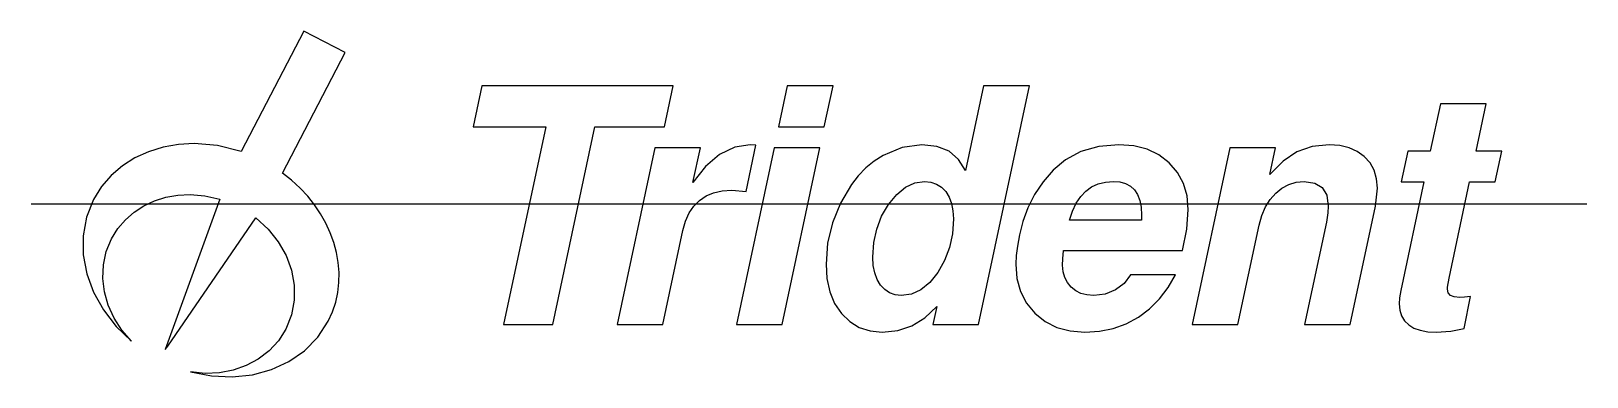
# Model space of a CAD drawing. Extents: x 0 to 26.5, y 0.3 to 6.1.
import ezdxf

# ---------------------------------------------------------------- set-up
doc = ezdxf.new("R2010")
doc.units = 0
doc.layers.get('0').update_dxf_attribs({"linetype": 'CONTINUOUS'})

msp = doc.modelspace()

# ---------------------------------------------------------------- linework, layer by layer
at = {"color": 7}
for p, q in [((4.64871, 6.14594), (3.58171, 4.09153)), ((4.64871, 6.14594), (3.58171, 4.09153)), ((5.35319, 5.78), (4.64871, 6.14594)), ((5.35319, 5.78), (4.64871, 6.14594)), ((4.28618, 3.72547), (5.35319, 5.78)), ((4.28618, 3.72547), (5.35319, 5.78)), ((7.6881, 5.21338), (7.53733, 4.51525)), ((7.6881, 5.21338), (7.53733, 4.51525)), ((10.9489, 5.21338), (7.6881, 5.21338)), ((10.9489, 5.21338), (7.6881, 5.21338)), ((10.7981, 4.51525), (10.9489, 5.21338)), ((10.7981, 4.51525), (10.9489, 5.21338)), ((12.8926, 5.21338), (12.7418, 4.51525)), ((12.8926, 5.21338), (12.7418, 4.51525)), ((13.6742, 5.21338), (12.8926, 5.21338)), ((13.6742, 5.21338), (12.8926, 5.21338)), ((13.5234, 4.51525), (13.6742, 5.21338)), ((13.5234, 4.51525), (13.6742, 5.21338)), ((16.24, 5.21338), (15.9329, 3.76693)), ((16.24, 5.21338), (15.9329, 3.76693)), ((16.1563, 1.14214), (17.0217, 5.21338)), ((16.1563, 1.14214), (17.0217, 5.21338)), ((17.0217, 5.21338), (16.24, 5.21338)), ((17.0217, 5.21338), (16.24, 5.21338)), ((24.0322, 4.90631), (23.8592, 4.09646)), ((24.0322, 4.90631), (23.8592, 4.09646)), ((24.8139, 4.90631), (24.0322, 4.90631)), ((24.8139, 4.90631), (24.0322, 4.90631)), ((24.6408, 4.09646), (24.8139, 4.90631)), ((24.6408, 4.09646), (24.8139, 4.90631)), ((7.53733, 4.51525), (8.77692, 4.51525)), ((7.53733, 4.51525), (8.77692, 4.51525)), ((8.77692, 4.51525), (8.05658, 1.14214)), ((8.77692, 4.51525), (8.05658, 1.14214)), ((8.8941, 1.14214), (9.61447, 4.51525)), ((8.8941, 1.14214), (9.61447, 4.51525)), ((9.61447, 4.51525), (10.7981, 4.51525)), ((9.61447, 4.51525), (10.7981, 4.51525)), ((12.7418, 4.51525), (13.5234, 4.51525)), ((12.7418, 4.51525), (13.5234, 4.51525)), ((1.76992, 3.98383), (1.55675, 3.84874)), ((1.76992, 3.98383), (1.55675, 3.84874)), ((2.00239, 4.09), (1.76992, 3.98383)), ((2.00239, 4.09), (1.76992, 3.98383)), ((2.25092, 4.1665), (2.00239, 4.09)), ((2.25092, 4.1665), (2.00239, 4.09)), ((2.51226, 4.21262), (2.25092, 4.1665)), ((2.51226, 4.21262), (2.25092, 4.1665)), ((2.7831, 4.22754), (2.51226, 4.21262)), ((2.7831, 4.22754), (2.51226, 4.21262)), ((3.18078, 4.19331), (2.7831, 4.22754)), ((3.18078, 4.19331), (2.7831, 4.22754)), ((3.58171, 4.09153), (3.18078, 4.19331)), ((3.58171, 4.09153), (3.18078, 4.19331)), ((10.6331, 4.15782), (9.991, 1.14214)), ((10.6331, 4.15782), (9.991, 1.14214)), ((11.4148, 4.15782), (10.6331, 4.15782)), ((11.4148, 4.15782), (10.6331, 4.15782)), ((11.2863, 3.56592), (11.4148, 4.15782)), ((11.2863, 3.56592), (11.4148, 4.15782)), ((11.7386, 4.04064), (11.4971, 3.83822)), ((11.7386, 4.04064), (11.4971, 3.83822)), ((11.9982, 4.16629), (11.7386, 4.04064)), ((11.9982, 4.16629), (11.7386, 4.04064)), ((12.2635, 4.20811), (11.9982, 4.16629)), ((12.2635, 4.20811), (11.9982, 4.16629)), ((12.6692, 4.15782), (12.0271, 1.14214)), ((12.6692, 4.15782), (12.0271, 1.14214)), ((12.1909, 3.40944), (12.3583, 4.20264)), ((12.1909, 3.40944), (12.3583, 4.20264)), ((12.3583, 4.20264), (12.2635, 4.20811)), ((12.3583, 4.20264), (12.2635, 4.20811)), ((13.4509, 4.15782), (12.6692, 4.15782)), ((13.4509, 4.15782), (12.6692, 4.15782)), ((12.8088, 1.14214), (13.4509, 4.15782)), ((12.8088, 1.14214), (13.4509, 4.15782)), ((14.5287, 4.02658), (14.3746, 3.92768)), ((14.5287, 4.02658), (14.3746, 3.92768)), ((14.8546, 4.16276), (14.5287, 4.02658)), ((14.8546, 4.16276), (14.5287, 4.02658)), ((15.1903, 4.20811), (14.8546, 4.16276)), ((15.1903, 4.20811), (14.8546, 4.16276)), ((15.4439, 4.18056), (15.1903, 4.20811)), ((15.4439, 4.18056), (15.1903, 4.20811)), ((15.6522, 4.09782), (15.4439, 4.18056)), ((15.6522, 4.09782), (15.4439, 4.18056)), ((15.8153, 3.95996), (15.6522, 4.09782)), ((15.8153, 3.95996), (15.6522, 4.09782)), ((17.9013, 4.09082), (17.6374, 3.95404)), ((17.9013, 4.09082), (17.6374, 3.95404)), ((18.2083, 4.17888), (17.9013, 4.09082)), ((18.2083, 4.17888), (17.9013, 4.09082)), ((18.5489, 4.20811), (18.2083, 4.17888)), ((18.5489, 4.20811), (18.2083, 4.17888)), ((18.8014, 4.18896), (18.5489, 4.20811)), ((18.8014, 4.18896), (18.5489, 4.20811)), ((19.0283, 4.13135), (18.8014, 4.18896)), ((19.0283, 4.13135), (18.8014, 4.18896)), ((19.2299, 4.03532), (19.0283, 4.13135)), ((19.2299, 4.03532), (19.0283, 4.13135)), ((19.406, 3.90093), (19.2299, 4.03532)), ((19.406, 3.90093), (19.2299, 4.03532)), ((20.439, 4.15782), (19.7969, 1.14214)), ((20.439, 4.15782), (19.7969, 1.14214)), ((21.2208, 4.15782), (20.439, 4.15782)), ((21.2208, 4.15782), (20.439, 4.15782)), ((21.1203, 3.69993), (21.2208, 4.15782)), ((21.1203, 3.69993), (21.2208, 4.15782)), ((21.5836, 4.08811), (21.3478, 3.93099)), ((21.5836, 4.08806), (21.3478, 3.93099)), ((21.8419, 4.17817), (21.5836, 4.08811)), ((21.8419, 4.17811), (21.5836, 4.08806)), ((22.1364, 4.20811), (21.8419, 4.17811)), ((22.1364, 4.20811), (21.8419, 4.17817)), ((22.314, 4.19558), (22.1364, 4.20811)), ((22.314, 4.19558), (22.1364, 4.20811)), ((22.4728, 4.15788), (22.314, 4.19558)), ((22.4728, 4.15788), (22.314, 4.19558)), ((22.6128, 4.09506), (22.4728, 4.15788)), ((22.6128, 4.09506), (22.4728, 4.15788)), ((22.7339, 4.00706), (22.6128, 4.09506)), ((22.7339, 4.00706), (22.6128, 4.09506)), ((22.8315, 3.89822), (22.7339, 4.00706)), ((22.8315, 3.89822), (22.7339, 4.00706)), ((23.4739, 4.09646), (23.3622, 3.5771)), ((23.4739, 4.09646), (23.3622, 3.5771)), ((23.8592, 4.09646), (23.4739, 4.09646)), ((23.8592, 4.09646), (23.4739, 4.09646)), ((25.0764, 4.09646), (24.6408, 4.09646)), ((25.0764, 4.09646), (24.6408, 4.09646)), ((24.9647, 3.5771), (25.0764, 4.09646)), ((24.9647, 3.5771), (25.0764, 4.09646)), ((1.55675, 3.84874), (1.36627, 3.68554)), ((1.55675, 3.84874), (1.36627, 3.68554)), ((4.44194, 3.60286), (4.28618, 3.72547)), ((4.44194, 3.60286), (4.28618, 3.72547)), ((11.4971, 3.83822), (11.2863, 3.56592)), ((11.4971, 3.83822), (11.2863, 3.56592)), ((14.2333, 3.81233), (14.1051, 3.68061)), ((14.2333, 3.81233), (14.1051, 3.68061)), ((14.3746, 3.92768), (14.2333, 3.81233)), ((14.3746, 3.92768), (14.2333, 3.81233)), ((15.9329, 3.76693), (15.8153, 3.95996)), ((15.9329, 3.76693), (15.8153, 3.95996)), ((17.4267, 3.77815), (17.2557, 3.57639)), ((17.4267, 3.77815), (17.2557, 3.57639)), ((17.6374, 3.95404), (17.4267, 3.77815)), ((17.6374, 3.95404), (17.4267, 3.77815)), ((19.5489, 3.73583), (19.406, 3.90093)), ((19.5489, 3.73583), (19.406, 3.90093)), ((19.651, 3.54775), (19.5489, 3.73583)), ((19.651, 3.54775), (19.5489, 3.73583)), ((21.3478, 3.93099), (21.1203, 3.69993)), ((21.3478, 3.93099), (21.1203, 3.69993)), ((22.9014, 3.77257), (22.8315, 3.89822)), ((22.9014, 3.77257), (22.8315, 3.89822)), ((22.9432, 3.63015), (22.9014, 3.77257)), ((22.9432, 3.63015), (22.9014, 3.77257)), ((1.20171, 3.4949), (1.06641, 3.27756)), ((1.20171, 3.4949), (1.06641, 3.27756)), ((1.36627, 3.68554), (1.20171, 3.4949)), ((1.36627, 3.68554), (1.20171, 3.4949)), ((4.58529, 3.47103), (4.44194, 3.60286)), ((4.58529, 3.47103), (4.44194, 3.60286)), ((4.71588, 3.33089), (4.58529, 3.47103)), ((4.71588, 3.33089), (4.58529, 3.47103)), ((13.9899, 3.53244), (13.7993, 3.21099)), ((13.9899, 3.53239), (13.7993, 3.21099)), ((14.1051, 3.68061), (13.9899, 3.53244)), ((14.1051, 3.68061), (13.9899, 3.53239)), ((14.7597, 3.36274), (14.9083, 3.48492)), ((14.7597, 3.36274), (14.9083, 3.48492)), ((14.9083, 3.48492), (15.0668, 3.55817)), ((14.9083, 3.48492), (15.0668, 3.55817)), ((15.0668, 3.55817), (15.235, 3.58257)), ((15.0668, 3.55817), (15.235, 3.58257)), ((15.235, 3.58257), (15.3433, 3.57178)), ((15.235, 3.58257), (15.3433, 3.57178)), ((15.3433, 3.57178), (15.4394, 3.53933)), ((15.3433, 3.57178), (15.4394, 3.53933)), ((15.4394, 3.53933), (15.5233, 3.48525)), ((15.4394, 3.53933), (15.5233, 3.48525)), ((15.5233, 3.48525), (15.5951, 3.40944)), ((15.5233, 3.48525), (15.5951, 3.40944)), ((17.2557, 3.57639), (17.1113, 3.36203)), ((17.2557, 3.57639), (17.1113, 3.36203)), ((17.985, 3.41786), (18.0844, 3.48996)), ((17.985, 3.41786), (18.0844, 3.48996)), ((18.0844, 3.48996), (18.1957, 3.54139)), ((18.0844, 3.48996), (18.1957, 3.54139)), ((18.1957, 3.54139), (18.3189, 3.57232)), ((18.1957, 3.54139), (18.3189, 3.57232)), ((18.3189, 3.57232), (18.454, 3.58257)), ((18.3189, 3.57232), (18.454, 3.58257)), ((18.454, 3.58257), (18.5665, 3.57362)), ((18.454, 3.58257), (18.5665, 3.57362)), ((18.5665, 3.57362), (18.664, 3.54665)), ((18.5665, 3.57362), (18.664, 3.54665)), ((18.664, 3.54665), (18.7465, 3.50174)), ((18.664, 3.54665), (18.7465, 3.50174)), ((18.7465, 3.50174), (18.814, 3.43886)), ((18.7465, 3.50174), (18.814, 3.43886)), ((19.7122, 3.33664), (19.651, 3.54775)), ((19.7122, 3.33664), (19.651, 3.54775)), ((21.2236, 3.38439), (21.3301, 3.47114)), ((21.2236, 3.38439), (21.3301, 3.47114)), ((21.3301, 3.47114), (21.4461, 3.5331)), ((21.3301, 3.47114), (21.4461, 3.5331)), ((21.4461, 3.5331), (21.5715, 3.57021)), ((21.4461, 3.5331), (21.5715, 3.57021)), ((21.5715, 3.57021), (21.7064, 3.58257)), ((21.5715, 3.57021), (21.7064, 3.58257)), ((21.7064, 3.58257), (21.8872, 3.55642)), ((21.7064, 3.58257), (21.8872, 3.55642)), ((21.8872, 3.55642), (22.0164, 3.47792)), ((21.8872, 3.55642), (22.0164, 3.47792)), ((22.0164, 3.47792), (22.0939, 3.34706)), ((22.0164, 3.47792), (22.0939, 3.34706)), ((22.9236, 3.16385), (22.9572, 3.47092)), ((22.9236, 3.16385), (22.9572, 3.47092)), ((22.9572, 3.47092), (22.9432, 3.63015)), ((22.9572, 3.47092), (22.9432, 3.63015)), ((23.7475, 3.5771), (23.3565, 1.72293)), ((23.7475, 3.5771), (23.3565, 1.72293)), ((23.3622, 3.5771), (23.7475, 3.5771)), ((23.3622, 3.5771), (23.7475, 3.5771)), ((24.1829, 1.93522), (24.5292, 3.5771)), ((24.1829, 1.93517), (24.5292, 3.5771)), ((24.5292, 3.5771), (24.9647, 3.5771)), ((24.5292, 3.5771), (24.9647, 3.5771)), ((1.06641, 3.27756), (0.94515, 2.97314)), ((1.06641, 3.27756), (0.94515, 2.97314)), ((1.92404, 3.16829), (2.10536, 3.25256)), ((1.92404, 3.16829), (2.10536, 3.25256)), ((2.10536, 3.25256), (2.29861, 3.3131)), ((2.10536, 3.25256), (2.29861, 3.3131)), ((3.21918, 3.28136), (2.28657, 0.719239)), ((3.21918, 3.28136), (2.28657, 0.719239)), ((2.29861, 3.3131), (2.50108, 3.34918)), ((2.29861, 3.3131), (2.50108, 3.34918)), ((2.50108, 3.34918), (2.71018, 3.36019)), ((2.50108, 3.34918), (2.71018, 3.36019)), ((2.71018, 3.36019), (2.96408, 3.33968)), ((2.71018, 3.36019), (2.96408, 3.33968)), ((2.96408, 3.33968), (3.21918, 3.28136)), ((2.96408, 3.33968), (3.21918, 3.28136)), ((4.83328, 3.18343), (4.71588, 3.33089)), ((4.83328, 3.18343), (4.71588, 3.33089)), ((11.299, 3.16351), (11.3952, 3.26014)), ((11.299, 3.16357), (11.3952, 3.26014)), ((11.3952, 3.26014), (11.5084, 3.33529)), ((11.3952, 3.26014), (11.5084, 3.33524)), ((11.5084, 3.33529), (11.6388, 3.38894)), ((11.5084, 3.33524), (11.6388, 3.38889)), ((11.6388, 3.38894), (11.7862, 3.42117)), ((11.6388, 3.38889), (11.7862, 3.42111)), ((11.7862, 3.42117), (11.9508, 3.43186)), ((11.7862, 3.42111), (11.9508, 3.43181)), ((11.9508, 3.43186), (12.1909, 3.40944)), ((11.9508, 3.43181), (12.1909, 3.40944)), ((13.7993, 3.21099), (13.6633, 2.87761)), ((13.7993, 3.21099), (13.6633, 2.87761)), ((14.5035, 2.98893), (14.6208, 3.19168)), ((14.5035, 2.98888), (14.6208, 3.19168)), ((14.6208, 3.19168), (14.7597, 3.36274)), ((14.6208, 3.19168), (14.7597, 3.36274)), ((15.5951, 3.40944), (15.6525, 3.31565)), ((15.5951, 3.40944), (15.6525, 3.31565)), ((15.6525, 3.31565), (15.6935, 3.20708)), ((15.6525, 3.31565), (15.6935, 3.20708)), ((15.6935, 3.20708), (15.7181, 3.08388)), ((15.6935, 3.20708), (15.7181, 3.08388)), ((17.1113, 3.36203), (16.996, 3.1359)), ((17.1113, 3.36203), (16.996, 3.1359)), ((17.7578, 3.07813), (17.8217, 3.21197)), ((17.7578, 3.07813), (17.8217, 3.21197)), ((17.8217, 3.21197), (17.8974, 3.32525)), ((17.8217, 3.21197), (17.8974, 3.32525)), ((17.8974, 3.32525), (17.985, 3.41786)), ((17.8974, 3.32525), (17.985, 3.41786)), ((18.814, 3.43886), (18.8665, 3.35796)), ((18.814, 3.43886), (18.8665, 3.35796)), ((18.8665, 3.35796), (18.9042, 3.25911)), ((18.8665, 3.35796), (18.9042, 3.25911)), ((18.9042, 3.25911), (18.9265, 3.14231)), ((18.9042, 3.25911), (18.9265, 3.14231)), ((19.7326, 3.10238), (19.7122, 3.33664)), ((19.7326, 3.10238), (19.7122, 3.33664)), ((21.0511, 3.14914), (21.1294, 3.27604)), ((21.0511, 3.14919), (21.1294, 3.27604)), ((21.1294, 3.27604), (21.2236, 3.38439)), ((21.1294, 3.27604), (21.2236, 3.38439)), ((22.0939, 3.34706), (22.1197, 3.16385)), ((22.0939, 3.34706), (22.1197, 3.16385)), ((0.94515, 2.97314), (0.88699, 2.65597)), ((0.94515, 2.97314), (0.88699, 2.65597)), ((1.47803, 2.77974), (1.60769, 2.93121)), ((1.47803, 2.77974), (1.60769, 2.93121)), ((1.60769, 2.93121), (1.75726, 3.06099)), ((1.60769, 2.93121), (1.75726, 3.06099)), ((1.75726, 3.06099), (1.92404, 3.16829)), ((1.75726, 3.06099), (1.92404, 3.16829)), ((2.33306, 0.774414), (3.83274, 2.96263)), ((2.33306, 0.774414), (3.83274, 2.96263)), ((3.83274, 2.96263), (4.04269, 2.77061)), ((3.83274, 2.96263), (4.04269, 2.77061)), ((4.93701, 3.02968), (4.83328, 3.18343)), ((4.93701, 3.02968), (4.83328, 3.18343)), ((5.02681, 2.87056), (4.93701, 3.02968)), ((5.02681, 2.87056), (4.93701, 3.02968)), ((11.158, 2.90593), (11.22, 3.04546)), ((11.158, 2.90593), (11.22, 3.04546)), ((11.22, 3.04546), (11.299, 3.16357)), ((11.22, 3.04546), (11.299, 3.16351)), ((14.4197, 2.77149), (14.5035, 2.98893)), ((14.4197, 2.77143), (14.5035, 2.98888)), ((15.7264, 2.9459), (15.7097, 2.69189)), ((15.7264, 2.9459), (15.7097, 2.69189)), ((15.7181, 3.08388), (15.7264, 2.9459)), ((15.7181, 3.08388), (15.7264, 2.9459)), ((16.996, 3.1359), (16.9131, 2.89849)), ((16.996, 3.1359), (16.9131, 2.89849)), ((17.7058, 2.92367), (17.7578, 3.07813)), ((17.7058, 2.92367), (17.7578, 3.07813)), ((18.9342, 2.92367), (17.7058, 2.92367)), ((18.9342, 2.92367), (17.7058, 2.92367)), ((18.9265, 3.14231), (18.9342, 3.00749)), ((18.9265, 3.14231), (18.9342, 3.00749)), ((18.9342, 3.00749), (18.9342, 2.92367)), ((18.9342, 3.00749), (18.9342, 2.92367)), ((19.7075, 2.76872), (19.7326, 3.10238)), ((19.7075, 2.76878), (19.7326, 3.10238)), ((20.9415, 2.83979), (20.9885, 3.00375)), ((20.9415, 2.83979), (20.9885, 3.00375)), ((20.9885, 3.00375), (21.0511, 3.14919)), ((20.9885, 3.00375), (21.0511, 3.14914)), ((22.1114, 3.05078), (22.0862, 2.89014)), ((22.1114, 3.05078), (22.0862, 2.89019)), ((22.1197, 3.16385), (22.1114, 3.05078)), ((22.1197, 3.16385), (22.1114, 3.05078)), ((22.4938, 1.14214), (22.9236, 3.16385)), ((22.4938, 1.14214), (22.9236, 3.16385)), ((0.88699, 2.65597), (0.889268, 2.33285)), ((0.88699, 2.65597), (0.889268, 2.33285)), ((1.37093, 2.60715), (1.47803, 2.77974)), ((1.37093, 2.60715), (1.47803, 2.77974)), ((4.04269, 2.77061), (4.21517, 2.55453)), ((4.04269, 2.77061), (4.21517, 2.55453)), ((5.10221, 2.70703), (5.02681, 2.87056)), ((5.10221, 2.70703), (5.02681, 2.87056)), ((5.16282, 2.54015), (5.10221, 2.70703)), ((5.16282, 2.54015), (5.10221, 2.70703)), ((10.7727, 1.14214), (11.1132, 2.7449)), ((10.7727, 1.14214), (11.1132, 2.7449)), ((11.1132, 2.7449), (11.158, 2.90593)), ((11.1132, 2.7449), (11.158, 2.90593)), ((13.6633, 2.87761), (13.5815, 2.53233)), ((13.6633, 2.87761), (13.5815, 2.53233)), ((14.3696, 2.53939), (14.4197, 2.77149)), ((14.3696, 2.53933), (14.4197, 2.77143)), ((15.7097, 2.69189), (15.66, 2.45454)), ((15.7097, 2.69189), (15.66, 2.45454)), ((16.8557, 2.67307), (16.8181, 2.48247)), ((16.8557, 2.67307), (16.8181, 2.48247)), ((16.9131, 2.89849), (16.8557, 2.67307)), ((16.9131, 2.89849), (16.8557, 2.67307)), ((19.6321, 2.40424), (19.7075, 2.76878)), ((19.6321, 2.40424), (19.7075, 2.76872)), ((20.5786, 1.14214), (20.9415, 2.83979)), ((20.5786, 1.14214), (20.9415, 2.83979)), ((22.0862, 2.89019), (21.7121, 1.14214)), ((22.0862, 2.89014), (21.7121, 1.14214)), ((1.23193, 2.16075), (1.28087, 2.38797)), ((1.23193, 2.16075), (1.28087, 2.38797)), ((1.28087, 2.38797), (1.37093, 2.60715)), ((1.28087, 2.38797), (1.37093, 2.60715)), ((4.21517, 2.55453), (4.34804, 2.31982)), ((4.21517, 2.55453), (4.34804, 2.31982)), ((5.20817, 2.37082), (5.16282, 2.54015)), ((5.20817, 2.37082), (5.16282, 2.54015)), ((13.5815, 2.53233), (13.5544, 2.17524)), ((13.5815, 2.53233), (13.5544, 2.17524)), ((14.3528, 2.29258), (14.3696, 2.53939)), ((14.3528, 2.29258), (14.3696, 2.53933)), ((15.66, 2.45454), (15.5771, 2.23394)), ((15.66, 2.45454), (15.5771, 2.23394)), ((16.8181, 2.48247), (16.7971, 2.31913)), ((16.8181, 2.48247), (16.7971, 2.31913)), ((17.5928, 2.26329), (17.6054, 2.40424)), ((17.5928, 2.26329), (17.6054, 2.40424)), ((17.6054, 2.40424), (19.6321, 2.40424)), ((17.6054, 2.40424), (19.6321, 2.40424)), ((0.889268, 2.33285), (0.949274, 2.01019)), ((0.889268, 2.33285), (0.949274, 2.01019)), ((1.22244, 1.92958), (1.23193, 2.16075)), ((1.22244, 1.92958), (1.23193, 2.16075)), ((4.34804, 2.31982), (4.43918, 2.07221)), ((4.34804, 2.31982), (4.43918, 2.07221)), ((5.23801, 2.20008), (5.20817, 2.37082)), ((5.23801, 2.20008), (5.20817, 2.37082)), ((5.25179, 2.02886), (5.23801, 2.20008)), ((5.25179, 2.02886), (5.23801, 2.20008)), ((13.5544, 2.17524), (13.5708, 1.92578)), ((13.5544, 2.17524), (13.5708, 1.92578)), ((14.361, 2.14968), (14.3528, 2.29258)), ((14.361, 2.14968), (14.3528, 2.29258)), ((14.3856, 2.02246), (14.361, 2.14968)), ((14.3856, 2.02246), (14.361, 2.14968)), ((15.5771, 2.23394), (15.4611, 2.03006)), ((15.5771, 2.23394), (15.4611, 2.03006)), ((16.7971, 2.31913), (16.7901, 2.17524)), ((16.7971, 2.31913), (16.7901, 2.17524)), ((16.7901, 2.17524), (16.8106, 1.928)), ((16.7901, 2.17524), (16.8106, 1.928)), ((17.5886, 2.15294), (17.5928, 2.26329)), ((17.5886, 2.15294), (17.5928, 2.26329)), ((17.5976, 2.04389), (17.5886, 2.15294)), ((17.5976, 2.04389), (17.5886, 2.15294)), ((0.949274, 2.01019), (1.06429, 1.69476)), ((0.949274, 2.01019), (1.06429, 1.69476)), ((1.25081, 1.69857), (1.22244, 1.92958)), ((1.25081, 1.69857), (1.22244, 1.92958)), ((4.43918, 2.07221), (4.48639, 1.81717)), ((4.43918, 2.07221), (4.48639, 1.81717)), ((5.22987, 1.68892), (5.24924, 1.85813)), ((5.22987, 1.68892), (5.24924, 1.85813)), ((5.24924, 1.85813), (5.25179, 2.02886)), ((5.24924, 1.85813), (5.25179, 2.02886)), ((13.5708, 1.92578), (13.6199, 1.70204)), ((13.5708, 1.92578), (13.6199, 1.70204)), ((14.4265, 1.91092), (14.3856, 2.02246)), ((14.4265, 1.91092), (14.3856, 2.02246)), ((14.484, 1.81506), (14.4265, 1.91092)), ((14.484, 1.81506), (14.4265, 1.91092)), ((15.3226, 1.85906), (15.1728, 1.73693)), ((15.3226, 1.85906), (15.1728, 1.73693)), ((15.4611, 2.03006), (15.3226, 1.85906)), ((15.4611, 2.03006), (15.3226, 1.85906)), ((16.8106, 1.928), (16.8718, 1.70546)), ((16.8106, 1.928), (16.8718, 1.70546)), ((17.6249, 1.94564), (17.5976, 2.04389)), ((17.6249, 1.94564), (17.5976, 2.04389)), ((17.6703, 1.85818), (17.6249, 1.94564)), ((17.6703, 1.85818), (17.6249, 1.94564)), ((17.7337, 1.78157), (17.6703, 1.85818)), ((17.7337, 1.78157), (17.6703, 1.85818)), ((18.7443, 1.99104), (18.6389, 1.84581)), ((18.7443, 1.99104), (18.6389, 1.84581)), ((19.5149, 1.99104), (18.7443, 1.99104)), ((19.5149, 1.99104), (18.7443, 1.99104)), ((19.3894, 1.77214), (19.5149, 1.99104)), ((19.3894, 1.77214), (19.5149, 1.99104)), ((24.1578, 1.81511), (24.1682, 1.86888)), ((24.1578, 1.81511), (24.1682, 1.86888)), ((24.1682, 1.86888), (24.1829, 1.93522)), ((24.1682, 1.86888), (24.1829, 1.93517)), ((1.06429, 1.69476), (1.23155, 1.39307)), ((1.06429, 1.69476), (1.23155, 1.39307)), ((1.31559, 1.47179), (1.25081, 1.69857)), ((1.31559, 1.47179), (1.25081, 1.69857)), ((4.48639, 1.81717), (4.48753, 1.56028)), ((4.48639, 1.81717), (4.48753, 1.56028)), ((5.19331, 1.52208), (5.22987, 1.68892)), ((5.19331, 1.52208), (5.22987, 1.68892)), ((13.6199, 1.70204), (13.7019, 1.50412)), ((13.6199, 1.70204), (13.7019, 1.50412)), ((14.5553, 1.73812), (14.484, 1.81506)), ((14.5553, 1.73812), (14.484, 1.81506)), ((14.6382, 1.68317), (14.5553, 1.73812)), ((14.6382, 1.68317), (14.5553, 1.73812)), ((14.7326, 1.65017), (14.6382, 1.68317)), ((14.7326, 1.65017), (14.6382, 1.68317)), ((14.8386, 1.63917), (14.7326, 1.65017)), ((14.8386, 1.63917), (14.7326, 1.65017)), ((15.0114, 1.66362), (14.8386, 1.63917)), ((15.0114, 1.66362), (14.8386, 1.63917)), ((15.1728, 1.73693), (15.0114, 1.66362)), ((15.1728, 1.73693), (15.0114, 1.66362)), ((16.8718, 1.70546), (16.9739, 1.50776)), ((16.8718, 1.70546), (16.9739, 1.50776)), ((17.8122, 1.71929), (17.7337, 1.78157)), ((17.8122, 1.71929), (17.7337, 1.78157)), ((17.9026, 1.67475), (17.8122, 1.71929)), ((17.9026, 1.67475), (17.8122, 1.71929)), ((18.0049, 1.64806), (17.9026, 1.67475)), ((18.0049, 1.64806), (17.9026, 1.67475)), ((18.119, 1.63917), (18.0049, 1.64806)), ((18.119, 1.63917), (18.0049, 1.64806)), ((18.3124, 1.66292), (18.119, 1.63917)), ((18.3124, 1.66292), (18.119, 1.63917)), ((18.4903, 1.73406), (18.3124, 1.66292)), ((18.4903, 1.73406), (18.3124, 1.66292)), ((18.6389, 1.84581), (18.4903, 1.73406)), ((18.6389, 1.84581), (18.4903, 1.73406)), ((19.2419, 1.5791), (19.3894, 1.77214)), ((19.2419, 1.5791), (19.3894, 1.77214)), ((23.3356, 1.60146), (23.3286, 1.49392)), ((23.3356, 1.60146), (23.3286, 1.49392)), ((23.3565, 1.72293), (23.3356, 1.60146)), ((23.3565, 1.72293), (23.3356, 1.60146)), ((24.1494, 1.74522), (24.1515, 1.77388)), ((24.1494, 1.74522), (24.1515, 1.77388)), ((24.1626, 1.68414), (24.1494, 1.74522)), ((24.1626, 1.68414), (24.1494, 1.74522)), ((24.1515, 1.77388), (24.1578, 1.81511)), ((24.1515, 1.77388), (24.1578, 1.81511)), ((24.2024, 1.64051), (24.1626, 1.68414)), ((24.2024, 1.64051), (24.1626, 1.68414)), ((24.2687, 1.61431), (24.2024, 1.64051)), ((24.2687, 1.61431), (24.2024, 1.64051)), ((24.3615, 1.60558), (24.2687, 1.61431)), ((24.3615, 1.60558), (24.2687, 1.61431)), ((24.4413, 1.60981), (24.3615, 1.60558)), ((24.4413, 1.60981), (24.3615, 1.60558)), ((24.4343, 1.07503), (24.5458, 1.62235)), ((24.4343, 1.07503), (24.5458, 1.62235)), ((24.5458, 1.62235), (24.4413, 1.60981)), ((24.5458, 1.62235), (24.4413, 1.60981)), ((1.23155, 1.39307), (1.44846, 1.11176)), ((1.23155, 1.39307), (1.44846, 1.11176)), ((1.4151, 1.25326), (1.31559, 1.47179)), ((1.4151, 1.25326), (1.31559, 1.47179)), ((4.48753, 1.56028), (4.44049, 1.30718)), ((4.48753, 1.56028), (4.44049, 1.30718)), ((5.06711, 1.19976), (5.13921, 1.35872)), ((5.06711, 1.19976), (5.13921, 1.35872)), ((5.13921, 1.35872), (5.19331, 1.52208)), ((5.13921, 1.35872), (5.19331, 1.52208)), ((13.7019, 1.50412), (13.8168, 1.33203)), ((13.7019, 1.50412), (13.8168, 1.33203)), ((13.8168, 1.33203), (13.9588, 1.19282)), ((13.8168, 1.33203), (13.9588, 1.19282)), ((15.2413, 1.25868), (15.4415, 1.44928)), ((15.2413, 1.25868), (15.4415, 1.44928)), ((15.4415, 1.44928), (15.3746, 1.14214)), ((15.4415, 1.44928), (15.3746, 1.14214)), ((16.9739, 1.50776), (17.1168, 1.3348)), ((16.9739, 1.50776), (17.1168, 1.3348)), ((17.1168, 1.3348), (17.2925, 1.19434)), ((17.1168, 1.3348), (17.2925, 1.19434)), ((18.8811, 1.27056), (19.0725, 1.41194)), ((18.8811, 1.27056), (19.0725, 1.41194)), ((19.0725, 1.41194), (19.2419, 1.5791)), ((19.0725, 1.41194), (19.2419, 1.5791)), ((23.3286, 1.49392), (23.3388, 1.38591)), ((23.3286, 1.49392), (23.3388, 1.38591)), ((23.3388, 1.38591), (23.3692, 1.29085)), ((23.3388, 1.38591), (23.3692, 1.29085)), ((1.54785, 1.04715), (1.4151, 1.25326)), ((1.54785, 1.04715), (1.4151, 1.25326)), ((1.44846, 1.11176), (1.71224, 0.857422)), ((1.44846, 1.11176), (1.71224, 0.857422)), ((4.34315, 1.06331), (4.2156, 0.863661)), ((4.34315, 1.06331), (4.2156, 0.863661)), ((4.44049, 1.30718), (4.34315, 1.06331)), ((4.44049, 1.30718), (4.34315, 1.06331)), ((4.88775, 0.92551), (5.06711, 1.19976)), ((4.88775, 0.92551), (5.06711, 1.19976)), ((8.05658, 1.14214), (8.8941, 1.14214)), ((8.05658, 1.14214), (8.8941, 1.14214)), ((9.991, 1.14214), (10.7727, 1.14214)), ((9.991, 1.14214), (10.7727, 1.14214)), ((12.0271, 1.14214), (12.8088, 1.14214)), ((12.0271, 1.14214), (12.8088, 1.14214)), ((13.9588, 1.19282), (14.1224, 1.09332)), ((13.9588, 1.19282), (14.1224, 1.09332)), ((14.1224, 1.09332), (14.3078, 1.03358)), ((14.1224, 1.09332), (14.3078, 1.03358)), ((14.7778, 1.04091), (15.02, 1.12256)), ((14.7778, 1.04091), (15.02, 1.12256)), ((15.02, 1.12256), (15.2413, 1.25868)), ((15.02, 1.12256), (15.2413, 1.25868)), ((15.3746, 1.14214), (16.1563, 1.14214)), ((15.3746, 1.14214), (16.1563, 1.14214)), ((17.2925, 1.19434), (17.4929, 1.09397)), ((17.2925, 1.19434), (17.4929, 1.09397)), ((17.4929, 1.09397), (17.7182, 1.03375)), ((17.4929, 1.09397), (17.7182, 1.03375)), ((18.2158, 1.02973), (18.4504, 1.07791)), ((18.2158, 1.02973), (18.4504, 1.07791)), ((18.4504, 1.07791), (18.6722, 1.15815)), ((18.4504, 1.07791), (18.6722, 1.15815)), ((18.6722, 1.15815), (18.8811, 1.27056)), ((18.6722, 1.15815), (18.8811, 1.27056)), ((19.7969, 1.14214), (20.5786, 1.14214)), ((19.7969, 1.14214), (20.5786, 1.14214)), ((21.7121, 1.14214), (22.4938, 1.14214)), ((21.7121, 1.14214), (22.4938, 1.14214)), ((23.3692, 1.29085), (23.4197, 1.20866)), ((23.3692, 1.29085), (23.4197, 1.20866)), ((23.4197, 1.20866), (23.4906, 1.13938)), ((23.4197, 1.20866), (23.4906, 1.13938)), ((23.4906, 1.13938), (23.5806, 1.08447)), ((23.4906, 1.13938), (23.5806, 1.08447)), ((23.5806, 1.08447), (23.6887, 1.04514)), ((23.5806, 1.08447), (23.6887, 1.04514)), ((24.2067, 1.02908), (24.4343, 1.07503)), ((24.2067, 1.02902), (24.4343, 1.07503)), ((1.71224, 0.857422), (1.54785, 1.04715)), ((1.71224, 0.857422), (1.54785, 1.04715)), ((4.2156, 0.863661), (4.05789, 0.692925)), ((4.2156, 0.863661), (4.05789, 0.692925)), ((4.66174, 0.695583), (4.88775, 0.92551)), ((4.66174, 0.695583), (4.88775, 0.92551)), ((14.3078, 1.03358), (14.5146, 1.01367)), ((14.3078, 1.03358), (14.5146, 1.01367)), ((14.5146, 1.01367), (14.7778, 1.04091)), ((14.5146, 1.01367), (14.7778, 1.04091)), ((17.7182, 1.03375), (17.9682, 1.01367)), ((17.7182, 1.03375), (17.9682, 1.01367)), ((17.9682, 1.01367), (18.2158, 1.02973)), ((17.9682, 1.01367), (18.2158, 1.02973)), ((23.6887, 1.04514), (23.8151, 1.02159)), ((23.6887, 1.04514), (23.8151, 1.02159)), ((23.8151, 1.02159), (23.9596, 1.01367)), ((23.8151, 1.02159), (23.9596, 1.01367)), ((23.9596, 1.01367), (24.2067, 1.02908)), ((23.9596, 1.01367), (24.2067, 1.02902)), ((2.28657, 0.719239), (2.33306, 0.774414)), ((2.28657, 0.719239), (2.33306, 0.774414)), ((3.87429, 0.552246), (3.669, 0.4426)), ((3.87429, 0.552246), (3.669, 0.4426)), ((4.05789, 0.692925), (3.87429, 0.552246)), ((4.05789, 0.692925), (3.87429, 0.552246)), ((4.396, 0.511556), (4.66174, 0.695583)), ((4.396, 0.511556), (4.66174, 0.695583)), ((2.96539, 0.310981), (2.71571, 0.336317)), ((2.71571, 0.336317), (3.07547, 0.266818)), ((2.96539, 0.310981), (2.71571, 0.336317)), ((2.71571, 0.336317), (3.07547, 0.266818)), ((3.21029, 0.32091), (2.96539, 0.310981)), ((3.21029, 0.32091), (2.96539, 0.310981)), ((3.07547, 0.266818), (3.43033, 0.251139)), ((3.07547, 0.266818), (3.43033, 0.251139)), ((3.44624, 0.365181), (3.21029, 0.32091)), ((3.44624, 0.365181), (3.21029, 0.32091)), ((3.43033, 0.251139), (3.77333, 0.287761)), ((3.43033, 0.251139), (3.77333, 0.287761)), ((3.669, 0.4426), (3.44624, 0.365181)), ((3.669, 0.4426), (3.44624, 0.365181)), ((3.77333, 0.287761), (4.09754, 0.375108)), ((3.77333, 0.287761), (4.09754, 0.375108)), ((4.09754, 0.375108), (4.396, 0.511556)), ((4.09754, 0.375108), (4.396, 0.511556))]:
    msp.add_line(p, q, dxfattribs=at)
at = {"color": 0}
msp.add_line((0, 3.19903), (6.39681, 3.19903), dxfattribs=at)
at = {"color": 12}
msp.add_line((6.39681, 3.19905), (26.529, 3.19905), dxfattribs=at)

doc.saveas('drawing.dxf')
